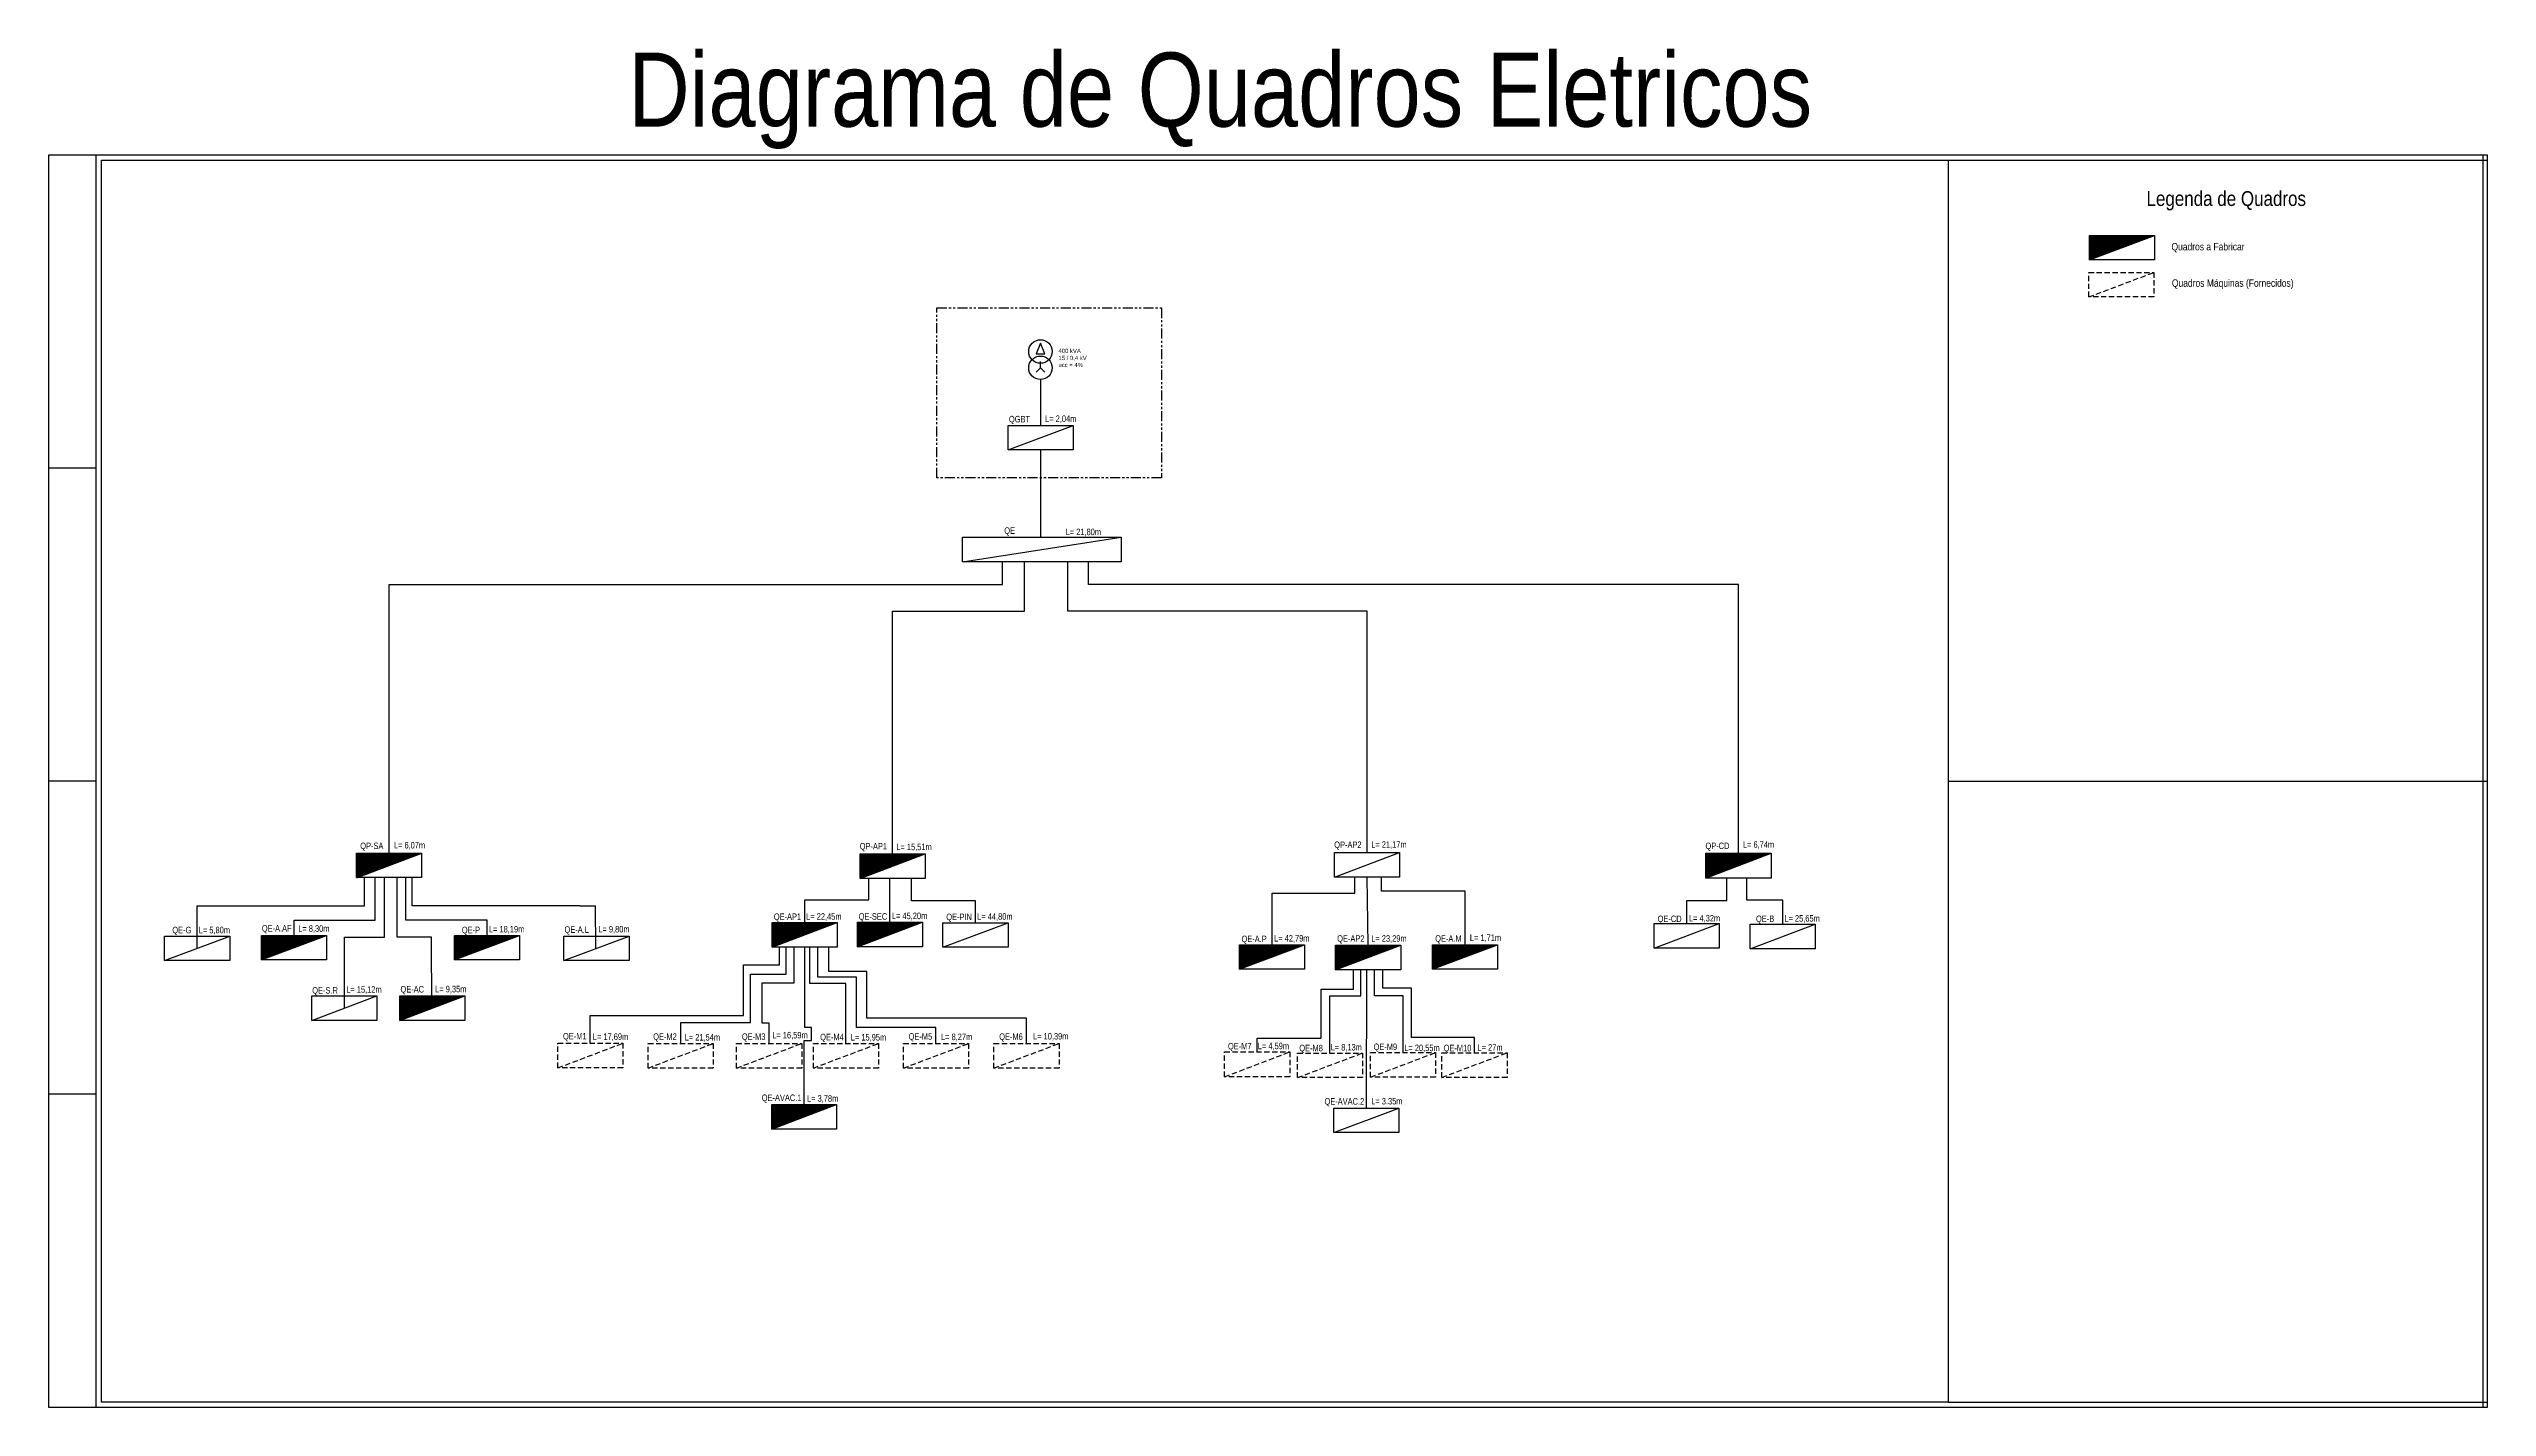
# Model space of a CAD drawing. Header units: millimetres. Extents: x -35961 to -35580, y 154458 to 154764.
# Drawn here: x -35781.5 to -35666.3, y 154699.4 to 154763.7 of the extents above; entities that cross this region are included whole.
import ezdxf

# ---------------------------------------------------------------- set-up
doc = ezdxf.new("R2010")
doc.units = ezdxf.units.MM
doc.header["$MEASUREMENT"] = 0
for name, pattern in [('CONTINUO', [0]), ('DASHED2', [0.375, 0.25, -0.125]), ('PHANTOM2', [31.75, 15.875, -3.175, 3.175, -3.175, 3.175, -3.175])]:
    doc.linetypes.add(name, pattern=pattern)
for name, color, linetype in [('0_ARQ', 253, 'Continuous'), ('CaboQuadros', 20, 'Continuous'), ('ELET-Quadros', 50, 'Continuous'), ('ELÉCTRICO', 255, 'Continuous'), ('SIMBOLOGIA', 255, 'Continuous')]:
    doc.layers.add(name, color=color, linetype=linetype)
doc.styles.add('Arial nw', font='ARIALN.TTF')
doc.styles.get("Standard").update_dxf_attribs({"font": 'ARIALN.TTF'})

msp = doc.modelspace()

# ---------------------------------------------------------------- hatches: boundary and pattern name
at = {"layer": 'ELET-Quadros'}
h = msp.add_hatch(dxfattribs=at)
h.set_pattern_fill('ANSI31', scale=0.01)
h.set_pattern_definition([(45, (523653684.2038171, -185499921.6704035), (-0.0008838834764832, 0.0008838834764832), [])])
h.paths.add_polyline_path([(-35685.11, 154754.84), (-35685.11, 154753.68), (-35682.03, 154754.84)])
h = msp.add_hatch(dxfattribs=at)
h.set_pattern_fill('ANSI31', scale=0.01)
h.set_pattern_definition([(45, (523653633.108081, -185499930.656469), (-0.0008838834764832, 0.0008838834764832), [])])
h.paths.add_polyline_path([(-35736.2, 154745.86), (-35736.2, 154744.7), (-35733.13, 154745.86)])
h = msp.add_hatch(dxfattribs=at)
h.set_pattern_fill('ANSI31', scale=0.01)
h.set_pattern_definition([(45, (523653628.6425716, -185499935.9479833), (-0.0008838834764832, 0.0008838834764832), [])])
h.paths.add_polyline_path([(-35738.36, 154740.57), (-35738.36, 154739.41), (-35730.86, 154740.57)])
h = msp.add_hatch(dxfattribs=at)
h.set_pattern_fill('ANSI31', scale=0.01)
h.set_pattern_definition([(45, (523653602.3289958, -185499950.8704138), (-0.0008838834764832, 0.0008838834764832), [])])
h.paths.add_polyline_path([(-35766.98, 154725.64), (-35766.98, 154724.48), (-35763.91, 154725.64)])
h = msp.add_hatch(dxfattribs=at)
h.set_pattern_fill('ANSI31', scale=0.01)
h.set_pattern_definition([(45, (523653626.1196769, -185499950.9096631), (-0.0008838834764832, 0.0008838834764832), [])])
h.paths.add_polyline_path([(-35743.19, 154725.6), (-35743.19, 154724.44), (-35740.12, 154725.6)])
h = msp.add_hatch(dxfattribs=at)
h.set_pattern_fill('ANSI31', scale=0.01)
h.set_pattern_definition([(45, (523653648.5412144, -185499950.8406808), (-0.0008838834764832, 0.0008838834764832), [])])
h.paths.add_polyline_path([(-35720.77, 154725.67), (-35720.77, 154724.51), (-35717.7, 154725.67)])
h = msp.add_hatch(dxfattribs=at)
h.set_pattern_fill('ANSI31', scale=0.01)
h.set_pattern_definition([(45, (523653666.0833681, -185499950.8892005), (-0.0008838834764832, 0.0008838834764832), [])])
h.paths.add_polyline_path([(-35703.23, 154725.63), (-35703.23, 154724.46), (-35700.15, 154725.63)])
h = msp.add_hatch(dxfattribs=at)
h.set_pattern_fill('ANSI31', scale=0.01)
h.set_pattern_definition([(45, (523653621.967082, -185499954.1509713), (-0.0008838834764832, 0.0008838834764832), [])])
h.paths.add_polyline_path([(-35747.35, 154722.36), (-35747.35, 154721.2), (-35744.27, 154722.36)])
h = msp.add_hatch(dxfattribs=at)
h.set_pattern_fill('ANSI31', scale=0.01)
h.set_pattern_definition([(45, (523653625.9953197, -185499954.1472308), (-0.0008838834764832, 0.0008838834764832), [])])
h.paths.add_polyline_path([(-35743.32, 154722.37), (-35743.32, 154721.21), (-35740.24, 154722.37)])
h = msp.add_hatch(dxfattribs=at)
h.set_pattern_fill('ANSI31', scale=0.01)
h.set_pattern_definition([(45, (523653630.036404, -185499954.1664975), (-0.0008838834764832, 0.0008838834764832), [])])
h.paths.add_polyline_path([(-35739.28, 154722.35), (-35739.28, 154721.19), (-35736.2, 154722.35)])
h = msp.add_hatch(dxfattribs=at)
h.set_pattern_fill('ANSI31', scale=0.01)
h.set_pattern_definition([(45, (523653663.640807, -185499954.2038037), (-0.0008838834764832, 0.0008838834764832), [])])
h.paths.add_polyline_path([(-35705.67, 154722.31), (-35705.67, 154721.15), (-35702.6, 154722.31)])
h = msp.add_hatch(dxfattribs=at)
h.set_pattern_fill('ANSI31', scale=0.01)
h.set_pattern_definition([(45, (523653668.1727229, -185499954.2305084), (-0.0008838834764832, 0.0008838834764832), [])])
h.paths.add_polyline_path([(-35701.14, 154722.28), (-35701.14, 154721.12), (-35698.07, 154722.28)])
h = msp.add_hatch(dxfattribs=at)
h.set_pattern_fill('ANSI31', scale=0.01)
h.set_pattern_definition([(45, (523653593.2529644, -185499954.792105), (-0.0008838834764832, 0.0008838834764832), [])])
h.paths.add_polyline_path([(-35776.06, 154721.72), (-35776.06, 154720.56), (-35772.98, 154721.72)])
h = msp.add_hatch(dxfattribs=at)
h.set_pattern_fill('ANSI31', scale=0.01)
h.set_pattern_definition([(45, (523653597.8391724, -185499954.7654003), (-0.0008838834764832, 0.0008838834764832), [])])
h.paths.add_polyline_path([(-35771.47, 154721.75), (-35771.47, 154720.59), (-35768.4, 154721.75)])
h = msp.add_hatch(dxfattribs=at)
h.set_pattern_fill('ANSI31', scale=0.01)
h.set_pattern_definition([(45, (523653606.9572963, -185499954.7654003), (-0.0008838834764832, 0.0008838834764832), [])])
h.paths.add_polyline_path([(-35762.36, 154721.75), (-35762.36, 154720.59), (-35759.28, 154721.75)])
h = msp.add_hatch(dxfattribs=at)
h.set_pattern_fill('ANSI31', scale=0.01)
h.set_pattern_definition([(45, (523653612.1240733, -185499954.792105), (-0.0008838834764832, 0.0008838834764832), [])])
h.paths.add_polyline_path([(-35757.19, 154721.72), (-35757.19, 154720.56), (-35754.11, 154721.72)])
h = msp.add_hatch(dxfattribs=at)
h.set_pattern_fill('ANSI31', scale=0.01)
h.set_pattern_definition([(45, (523653644.051391, -185499955.2027524), (-0.0008838834764832, 0.0008838834764832), [])])
h.paths.add_polyline_path([(-35725.26, 154721.31), (-35725.26, 154720.15), (-35722.19, 154721.31)])
h = msp.add_hatch(dxfattribs=at)
h.set_pattern_fill('ANSI31', scale=0.01)
h.set_pattern_definition([(45, (523653648.583307, -185499955.2294571), (-0.0008838834764832, 0.0008838834764832), [])])
h.paths.add_polyline_path([(-35720.73, 154721.28), (-35720.73, 154720.12), (-35717.65, 154721.28)])
h = msp.add_hatch(dxfattribs=at)
h.set_pattern_fill('ANSI31', scale=0.01)
h.set_pattern_definition([(45, (523653653.169515, -185499955.2027524), (-0.0008838834764832, 0.0008838834764832), [])])
h.paths.add_polyline_path([(-35716.14, 154721.31), (-35716.14, 154720.15), (-35713.07, 154721.31)])
h = msp.add_hatch(dxfattribs=at)
h.set_pattern_fill('ANSI31', scale=0.01)
h.set_pattern_definition([(45, (523653600.2206382, -185499957.6188314), (-0.0008838834764832, 0.0008838834764832), [])])
h.paths.add_polyline_path([(-35769.09, 154718.9), (-35769.09, 154717.73), (-35766.02, 154718.9)])
h = msp.add_hatch(dxfattribs=at)
h.set_pattern_fill('ANSI31', scale=0.01)
h.set_pattern_definition([(45, (523653604.3725864, -185499957.6188313), (-0.0008838834764832, 0.0008838834764832), [])])
h.paths.add_polyline_path([(-35764.94, 154718.9), (-35764.94, 154717.73), (-35761.87, 154718.9)])
h = msp.add_hatch(dxfattribs=at)
h.set_pattern_fill('ANSI31', scale=0.01)
h.set_pattern_definition([(45, (523653621.9420444, -185499962.7683086), (-0.0008838834764832, 0.0008838834764832), [])])
h.paths.add_polyline_path([(-35747.37, 154713.75), (-35747.37, 154712.59), (-35744.3, 154713.75)])
h = msp.add_hatch(dxfattribs=at)
h.set_pattern_fill('ANSI31', scale=0.01)
h.set_pattern_definition([(45, (523653648.5046024, -185499962.9221351), (-0.0008838834764832, 0.0008838834764832), [])])
h.paths.add_polyline_path([(-35720.81, 154713.59), (-35720.81, 154712.43), (-35717.73, 154713.59)])

# ---------------------------------------------------------------- linework, layer by layer
at = {"layer": '0_ARQ'}
for p, q in [((-35779.28, 154743.84), (-35781.53, 154743.84)), ((-35779.28, 154729.04), (-35781.53, 154729.04)), ((-35779.28, 154714.24), (-35781.53, 154714.24))]:
    msp.add_line(p, q, dxfattribs=at)
for points in [[(-35781.53, 154758.64), (-35666.31, 154758.64), (-35666.31, 154699.44), (-35781.53, 154699.44)], [(-35666.52, 154699.44), (-35779.28, 154699.44), (-35779.28, 154758.64), (-35666.52, 154758.64)], [(-35691.78, 154699.69), (-35779.03, 154699.69), (-35779.03, 154758.39), (-35691.78, 154758.39)]]:
    msp.add_lwpolyline(points, close=True, dxfattribs=at)
at = {"layer": 'ELET-Quadros', "color": 7}
for p, q in [((-35685.11, 154753.68), (-35682.03, 154754.84)), ((-35734.67, 154748.02), (-35734.67, 154745.86)), ((-35736.2, 154744.7), (-35733.13, 154745.86)), ((-35734.67, 154744.7), (-35734.67, 154740.57)), ((-35738.36, 154739.41), (-35730.86, 154740.57)), ((-35766.98, 154724.48), (-35763.91, 154725.64)), ((-35743.19, 154724.44), (-35740.12, 154725.6)), ((-35720.77, 154724.51), (-35717.7, 154725.67)), ((-35703.23, 154724.46), (-35700.15, 154725.63)), ((-35747.35, 154721.2), (-35744.27, 154722.36)), ((-35743.32, 154721.21), (-35740.24, 154722.37)), ((-35739.28, 154721.19), (-35736.2, 154722.35)), ((-35705.67, 154721.15), (-35702.6, 154722.31)), ((-35701.14, 154721.12), (-35698.07, 154722.28)), ((-35776.06, 154720.56), (-35772.98, 154721.72)), ((-35771.47, 154720.59), (-35768.4, 154721.75)), ((-35762.36, 154720.59), (-35759.28, 154721.75)), ((-35757.19, 154720.56), (-35754.11, 154721.72)), ((-35725.26, 154720.15), (-35722.19, 154721.31)), ((-35720.73, 154720.12), (-35717.65, 154721.28)), ((-35716.14, 154720.15), (-35713.07, 154721.31)), ((-35769.09, 154717.73), (-35766.02, 154718.9)), ((-35764.94, 154717.73), (-35761.87, 154718.9)), ((-35747.37, 154712.59), (-35744.3, 154713.75)), ((-35720.81, 154712.43), (-35717.73, 154713.59))]:
    msp.add_line(p, q, dxfattribs=at)
at = {"layer": 'ELET-Quadros', "color": 7, "linetype": 'DASHED2'}
for p, q in [((-35685.14, 154751.93), (-35682.06, 154753.09)), ((-35757.47, 154715.49), (-35754.4, 154716.65)), ((-35753.21, 154715.48), (-35750.14, 154716.64)), ((-35749.03, 154715.48), (-35745.95, 154716.64)), ((-35745.4, 154715.48), (-35742.33, 154716.64)), ((-35741.14, 154715.48), (-35738.07, 154716.64)), ((-35736.87, 154715.48), (-35733.79, 154716.64)), ((-35725.97, 154715.07), (-35722.89, 154716.24)), ((-35722.52, 154715.03), (-35719.45, 154716.19)), ((-35719.07, 154715.05), (-35716, 154716.21)), ((-35715.7, 154715.04), (-35712.62, 154716.2))]:
    msp.add_line(p, q, dxfattribs=at)
at = {"layer": 'ELET-Quadros', "color": 7, "linetype": 'CONTINUO', "ltscale": 0.03}
for p, q in [((-35734.67, 154749.75), (-35734.88, 154749.24)), ((-35734.46, 154749.24), (-35734.67, 154749.75)), ((-35734.88, 154749.24), (-35734.46, 154749.24))]:
    msp.add_line(p, q, dxfattribs=at)
at = {"layer": 'ELET-Quadros', "color": 7, "ltscale": 0.03}
for p, q in [((-35734.88, 154748.37), (-35734.67, 154748.58)), ((-35734.67, 154748.58), (-35734.67, 154748.87)), ((-35734.46, 154748.37), (-35734.67, 154748.58))]:
    msp.add_line(p, q, dxfattribs=at)
at = {"layer": 'ELET-Quadros', "color": 7}
for points in [[(-35685.11, 154754.84), (-35682.03, 154754.84), (-35682.03, 154753.68), (-35685.11, 154753.68)], [(-35736.2, 154745.86), (-35733.13, 154745.86), (-35733.13, 154744.7), (-35736.2, 154744.7)], [(-35738.36, 154740.57), (-35730.86, 154740.57), (-35730.86, 154739.41), (-35738.36, 154739.41)], [(-35766.98, 154725.64), (-35763.91, 154725.64), (-35763.91, 154724.48), (-35766.98, 154724.48)], [(-35743.19, 154725.6), (-35740.12, 154725.6), (-35740.12, 154724.44), (-35743.19, 154724.44)], [(-35720.77, 154725.67), (-35717.7, 154725.67), (-35717.7, 154724.51), (-35720.77, 154724.51)], [(-35703.23, 154725.63), (-35700.15, 154725.63), (-35700.15, 154724.46), (-35703.23, 154724.46)], [(-35747.35, 154722.36), (-35744.27, 154722.36), (-35744.27, 154721.2), (-35747.35, 154721.2)], [(-35743.32, 154722.37), (-35740.24, 154722.37), (-35740.24, 154721.21), (-35743.32, 154721.21)], [(-35739.28, 154722.35), (-35736.2, 154722.35), (-35736.2, 154721.19), (-35739.28, 154721.19)], [(-35705.67, 154722.31), (-35702.6, 154722.31), (-35702.6, 154721.15), (-35705.67, 154721.15)], [(-35701.14, 154722.28), (-35698.07, 154722.28), (-35698.07, 154721.12), (-35701.14, 154721.12)], [(-35776.06, 154721.72), (-35772.98, 154721.72), (-35772.98, 154720.56), (-35776.06, 154720.56)], [(-35771.47, 154721.75), (-35768.4, 154721.75), (-35768.4, 154720.59), (-35771.47, 154720.59)], [(-35762.36, 154721.75), (-35759.28, 154721.75), (-35759.28, 154720.59), (-35762.36, 154720.59)], [(-35757.19, 154721.72), (-35754.11, 154721.72), (-35754.11, 154720.56), (-35757.19, 154720.56)], [(-35725.26, 154721.31), (-35722.19, 154721.31), (-35722.19, 154720.15), (-35725.26, 154720.15)], [(-35720.73, 154721.28), (-35717.65, 154721.28), (-35717.65, 154720.12), (-35720.73, 154720.12)], [(-35716.14, 154721.31), (-35713.07, 154721.31), (-35713.07, 154720.15), (-35716.14, 154720.15)], [(-35769.09, 154718.9), (-35766.02, 154718.9), (-35766.02, 154717.73), (-35769.09, 154717.73)], [(-35764.94, 154718.9), (-35761.87, 154718.9), (-35761.87, 154717.73), (-35764.94, 154717.73)], [(-35747.37, 154713.75), (-35744.3, 154713.75), (-35744.3, 154712.59), (-35747.37, 154712.59)], [(-35720.81, 154713.59), (-35717.73, 154713.59), (-35717.73, 154712.43), (-35720.81, 154712.43)]]:
    msp.add_lwpolyline(points, close=True, dxfattribs=at)
at = {"layer": 'ELET-Quadros', "color": 7, "linetype": 'DASHED2'}
for points in [[(-35685.14, 154753.09), (-35682.06, 154753.09), (-35682.06, 154751.93), (-35685.14, 154751.93)], [(-35757.47, 154716.65), (-35754.4, 154716.65), (-35754.4, 154715.49), (-35757.47, 154715.49)], [(-35753.21, 154716.64), (-35750.14, 154716.64), (-35750.14, 154715.48), (-35753.21, 154715.48)], [(-35749.03, 154716.64), (-35745.95, 154716.64), (-35745.95, 154715.48), (-35749.03, 154715.48)], [(-35745.4, 154716.64), (-35742.33, 154716.64), (-35742.33, 154715.48), (-35745.4, 154715.48)], [(-35741.14, 154716.64), (-35738.07, 154716.64), (-35738.07, 154715.48), (-35741.14, 154715.48)], [(-35736.87, 154716.64), (-35733.79, 154716.64), (-35733.79, 154715.48), (-35736.87, 154715.48)], [(-35725.97, 154716.24), (-35722.89, 154716.24), (-35722.89, 154715.07), (-35725.97, 154715.07)], [(-35722.52, 154716.19), (-35719.45, 154716.19), (-35719.45, 154715.03), (-35722.52, 154715.03)], [(-35719.07, 154716.21), (-35716, 154716.21), (-35716, 154715.05), (-35719.07, 154715.05)], [(-35715.7, 154716.2), (-35712.62, 154716.2), (-35712.62, 154715.04), (-35715.7, 154715.04)]]:
    msp.add_lwpolyline(points, close=True, dxfattribs=at)
at = {"layer": 'ELET-Quadros', "color": 7, "linetype": 'PHANTOM2', "ltscale": 0.03}
msp.add_lwpolyline([(-35739.57, 154751.41), (-35728.95, 154751.41), (-35728.95, 154743.38), (-35739.57, 154743.38)], close=True, dxfattribs=at)
at = {"layer": 'ELET-Quadros', "color": 7, "ltscale": 0.03}
for centre in [(-35734.67, 154749.35), (-35734.67, 154748.58)]:
    msp.add_circle(centre, 0.556, dxfattribs=at)
at = {"layer": 'ELÉCTRICO', "color": 251, "linetype": 'Continuous', "ltscale": 0.03, "true_color": 0x636466}
for p, q in [((-35691.78, 154758.39), (-35666.31, 154758.39)), ((-35691.78, 154729.04), (-35666.31, 154729.04)), ((-35691.78, 154699.69), (-35666.31, 154699.69))]:
    msp.add_line(p, q, dxfattribs=at)
at = {"layer": 'ELÉCTRICO', "linetype": 'Continuous', "ltscale": 0.03}
for p, q in [((-35736.47, 154738.33), (-35736.47, 154739.41)), ((-35735.42, 154737.08), (-35735.42, 154739.41)), ((-35733.37, 154737.08), (-35733.37, 154739.41)), ((-35732.4, 154738.33), (-35732.4, 154739.41)), ((-35765.45, 154725.64), (-35765.45, 154738.33)), ((-35765.45, 154738.33), (-35736.47, 154738.33)), ((-35701.69, 154738.33), (-35732.4, 154738.33)), ((-35701.69, 154725.63), (-35701.69, 154738.33)), ((-35741.66, 154725.6), (-35741.66, 154737.08)), ((-35741.66, 154737.08), (-35735.42, 154737.08)), ((-35719.23, 154737.08), (-35733.37, 154737.08)), ((-35719.23, 154725.67), (-35719.23, 154737.08)), ((-35766.61, 154723.14), (-35766.61, 154724.48)), ((-35766.1, 154722.47), (-35766.1, 154724.48)), ((-35765.67, 154721.66), (-35765.67, 154724.48)), ((-35765.07, 154721.66), (-35765.07, 154724.48)), ((-35764.65, 154722.47), (-35764.65, 154724.48)), ((-35764.35, 154723.14), (-35764.35, 154724.48)), ((-35742.78, 154723.43), (-35742.78, 154724.44)), ((-35741.78, 154722.37), (-35741.78, 154724.44)), ((-35740.77, 154723.38), (-35740.77, 154724.44)), ((-35719.82, 154723.74), (-35719.82, 154724.51)), ((-35719.19, 154721.28), (-35719.23, 154724.51)), ((-35718.56, 154723.84), (-35718.56, 154724.51)), ((-35702.24, 154723.4), (-35702.24, 154724.46)), ((-35701.3, 154723.42), (-35701.3, 154724.46)), ((-35774.52, 154721.14), (-35774.52, 154723.14)), ((-35774.52, 154723.14), (-35766.61, 154723.14)), ((-35756.44, 154723.14), (-35764.35, 154723.14)), ((-35756.44, 154723.14), (-35755.69, 154723.15)), ((-35755.68, 154721.13), (-35755.69, 154723.14)), ((-35745.81, 154722.36), (-35745.81, 154723.43)), ((-35745.81, 154723.43), (-35742.78, 154723.43)), ((-35737.74, 154723.38), (-35740.77, 154723.38)), ((-35737.74, 154722.35), (-35737.74, 154723.38)), ((-35723.72, 154721.31), (-35723.72, 154723.74)), ((-35723.72, 154723.74), (-35719.82, 154723.74)), ((-35714.61, 154723.84), (-35718.56, 154723.84)), ((-35714.61, 154721.31), (-35714.61, 154723.84)), ((-35704.13, 154722.31), (-35704.13, 154723.4)), ((-35704.13, 154723.4), (-35702.24, 154723.4)), ((-35699.6, 154723.42), (-35701.3, 154723.42)), ((-35699.6, 154722.28), (-35699.6, 154723.42)), ((-35769.94, 154721.17), (-35769.94, 154722.47)), ((-35769.94, 154722.47), (-35766.1, 154722.47)), ((-35760.82, 154722.47), (-35764.65, 154722.47)), ((-35760.82, 154721.17), (-35760.82, 154722.47)), ((-35767.55, 154718.32), (-35767.55, 154721.66)), ((-35767.55, 154721.66), (-35765.67, 154721.66)), ((-35763.45, 154721.66), (-35765.07, 154721.66)), ((-35763.43, 154718.3), (-35763.45, 154721.66)), ((-35747, 154720.36), (-35747, 154721.2)), ((-35746.68, 154719.91), (-35746.68, 154721.2)), ((-35746.31, 154719.51), (-35746.31, 154721.2)), ((-35745.81, 154717.39), (-35745.81, 154721.2)), ((-35745.56, 154719.48), (-35745.56, 154721.2)), ((-35745.19, 154719.77), (-35745.19, 154721.2)), ((-35744.67, 154720.04), (-35744.67, 154721.2)), ((-35748.7, 154717.97), (-35748.7, 154720.36)), ((-35748.7, 154720.36), (-35747, 154720.36)), ((-35748.37, 154717.63), (-35748.37, 154719.91)), ((-35748.37, 154719.91), (-35746.68, 154719.91)), ((-35743.36, 154719.77), (-35745.19, 154719.77)), ((-35742.88, 154720.04), (-35744.67, 154720.04)), ((-35743.36, 154717.39), (-35743.36, 154719.77)), ((-35742.88, 154717.84), (-35742.88, 154720.04)), ((-35719.88, 154719.21), (-35719.88, 154720.12)), ((-35719.53, 154718.89), (-35719.53, 154720.12)), ((-35719.27, 154713.59), (-35719.25, 154720.12)), ((-35718.89, 154718.89), (-35718.89, 154720.12)), ((-35718.5, 154719.25), (-35718.5, 154720.12)), ((-35747.82, 154717.6), (-35747.82, 154719.51)), ((-35747.82, 154719.51), (-35746.31, 154719.51)), ((-35743.87, 154719.48), (-35745.56, 154719.48)), ((-35743.87, 154716.64), (-35743.87, 154719.48)), ((-35721.4, 154716.89), (-35721.4, 154719.21)), ((-35721.4, 154719.21), (-35719.88, 154719.21)), ((-35720.99, 154716.19), (-35720.99, 154718.89)), ((-35720.99, 154718.89), (-35719.53, 154718.89)), ((-35717.54, 154718.89), (-35718.89, 154718.89)), ((-35717.14, 154719.25), (-35718.5, 154719.25)), ((-35717.54, 154716.21), (-35717.54, 154718.89)), ((-35717.14, 154716.93), (-35717.14, 154719.25)), ((-35755.94, 154717.72), (-35755.94, 154717.97)), ((-35755.94, 154717.97), (-35748.7, 154717.97)), ((-35755.94, 154716.65), (-35755.94, 154717.72)), ((-35751.67, 154716.64), (-35751.67, 154717.63)), ((-35751.67, 154717.63), (-35748.37, 154717.63)), ((-35747.49, 154717.6), (-35747.82, 154717.6)), ((-35747.49, 154716.64), (-35747.49, 154717.6)), ((-35745.49, 154717.39), (-35745.81, 154717.39)), ((-35745.49, 154716.78), (-35745.49, 154717.39)), ((-35739.61, 154717.39), (-35743.36, 154717.39)), ((-35735.33, 154717.84), (-35742.88, 154717.84)), ((-35739.61, 154716.64), (-35739.61, 154717.39)), ((-35735.33, 154716.64), (-35735.33, 154717.84)), ((-35745.83, 154713.75), (-35745.83, 154716.78)), ((-35745.83, 154716.78), (-35745.49, 154716.78)), ((-35724.43, 154716.24), (-35724.43, 154716.89)), ((-35724.43, 154716.89), (-35721.4, 154716.89)), ((-35714.16, 154716.93), (-35717.14, 154716.93)), ((-35714.16, 154716.2), (-35714.16, 154716.93))]:
    msp.add_line(p, q, dxfattribs=at)

# ---------------------------------------------------------------- texts
at = {"layer": 'CaboQuadros', "style": 'Arial nw'}
for s, p in [('L= 6,07m', (-35765.22, 154725.86)), ('L= 15,51m', (-35741.48, 154725.78)), ('L= 21,17m', (-35719.04, 154725.89)), ('L= 6,74m', (-35701.48, 154725.89)), ('L= 5,80m', (-35774.44, 154721.85)), ('L= 8,30m', (-35769.74, 154721.92)), ('L= 18,19m', (-35760.73, 154721.89)), ('L= 9,80m', (-35755.56, 154721.89)), ('L= 22,45m', (-35745.74, 154722.49)), ('L= 45,20m', (-35741.69, 154722.52)), ('L= 44,80m', (-35737.66, 154722.49)), ('L= 4,32m', (-35704.03, 154722.41)), ('L= 25,65m', (-35699.52, 154722.4)), ('L= 42,79m', (-35723.63, 154721.46)), ('L= 23,29m', (-35719.04, 154721.45)), ('L= 1,71m', (-35714.38, 154721.49)), ('L= 15,12m', (-35767.47, 154719.04)), ('L= 9,35m', (-35763.27, 154719.06)), ('L= 17,69m', (-35755.82, 154716.81)), ('L= 21,54m', (-35751.48, 154716.78)), ('L= 16,59m', (-35747.34, 154716.88)), ('L= 15,95m', (-35743.63, 154716.78)), ('L= 8,27m', (-35739.37, 154716.8)), ('L= 10,39m', (-35735.02, 154716.83)), ('L= 4,59m', (-35724.4, 154716.37)), ('L= 8,13m', (-35720.96, 154716.31)), ('L= 20,55m', (-35717.48, 154716.28)), ('L= 27m', (-35714.02, 154716.3)), ('L= 3,78m', (-35745.7, 154713.89)), ('L= 3.35m', (-35719.04, 154713.76))]:
    msp.add_text(s, height=0.307, dxfattribs=at).set_placement(p)
at = {"layer": 'ELET-Quadros', "color": 7, "style": 'Arial nw'}
for s, p in [('QGBT', (-35736.16, 154746)), ('QE', (-35736.38, 154740.73)), ('QP-SA', (-35766.81, 154725.83)), ('QP-AP1', (-35743.21, 154725.81)), ('QP-AP2', (-35720.79, 154725.88)), ('QP-CD', (-35703.25, 154725.83)), ('QE-G', (-35775.69, 154721.85)), ('QE-A.AF', (-35771.46, 154721.93)), ('QE-P', (-35762.01, 154721.85)), ('QE-A.L', (-35757.16, 154721.87)), ('QE-AP1', (-35747.27, 154722.48)), ('QE-SEC', (-35743.26, 154722.49)), ('QE-PIN', (-35739.12, 154722.47)), ('QE-CD', (-35705.51, 154722.38)), ('QE-B', (-35700.86, 154722.38)), ('QE-A.P', (-35725.17, 154721.43)), ('QE-AP2', (-35720.65, 154721.45)), ('QE-A.M', (-35716.02, 154721.45)), ('QE-S.R', (-35769.08, 154719)), ('QE-AC', (-35764.91, 154719.05)), ('QE-M1', (-35757.23, 154716.83)), ('QE-M2', (-35752.97, 154716.81)), ('QE-M7', (-35725.81, 154716.36)), ('QE-M8', (-35722.44, 154716.27)), ('QE-M9', (-35718.93, 154716.33)), ('QE-M10', (-35715.62, 154716.27)), ('QE-AVAC.1', (-35747.84, 154713.92)), ('QE-AVAC.2', (-35721.25, 154713.75))]:
    msp.add_text(s, height=0.307, dxfattribs=at).set_placement(p)
at = {"layer": 'ELET-Quadros', "color": 242, "true_color": 0xcd2027, "style": 'Arial nw'}
for s, p in [('L= 2,04m', (-35734.45, 154746.02)), ('L= 21,80m', (-35733.48, 154740.67))]:
    msp.add_text(s, height=0.307, dxfattribs=at).set_placement(p)
at = {"layer": 'ELET-Quadros', "color": 7, "linetype": 'DASHED2', "style": 'Arial nw'}
for s, p in [('QE-M3', (-35748.78, 154716.81)), ('QE-M4', (-35745.08, 154716.79)), ('QE-M5', (-35740.9, 154716.82)), ('QE-M6', (-35736.62, 154716.81))]:
    msp.add_text(s, height=0.307, dxfattribs=at).set_placement(p)
at = {"layer": 'ELET-Quadros', "color": 7, "insert": (-35733.82, 154749.48), "char_height": 0.2, "attachment_point": 1, "style": 'Arial nw'}
msp.add_mtext_dynamic_manual_height_columns('{\\fArial|b0|i0|c0|p34;400 kVA\\P15 / 0,4 kV\\Pucc = 4%}', width=1.9829, gutter_width=0.2, heights=[0], dxfattribs=at)
at = {"layer": 'ELÉCTRICO', "linetype": 'Continuous', "ltscale": 0.03}
msp.add_text('Diagrama de Quadros Eletricos', height=3.5, dxfattribs=at).set_placement((-35754.14, 154759.98))
at = {"layer": 'ELÉCTRICO', "color": 9, "linetype": 'Continuous', "ltscale": 0.03, "true_color": 0xc7c8ca, "insert": (-35682.41, 154756.93), "char_height": 0.7, "attachment_point": 1}
msp.add_mtext_dynamic_manual_height_columns('Legenda de Quadros', width=10.7142, gutter_width=23.44, heights=[0], dxfattribs=at)
at = {"layer": 'SIMBOLOGIA', "linetype": 'Continuous', "ltscale": 0.03, "char_height": 0.35, "attachment_point": 1}
for s, insert, width in [('Quadros a Fabricar', (-35681.23, 154754.48), 5.5363), ('Quadros Máquinas (Fornecidos)', (-35681.21, 154752.76), 7.0694)]:
    msp.add_mtext(s, dxfattribs=dict(at, insert=insert, width=width))

doc.saveas('drawing.dxf')
